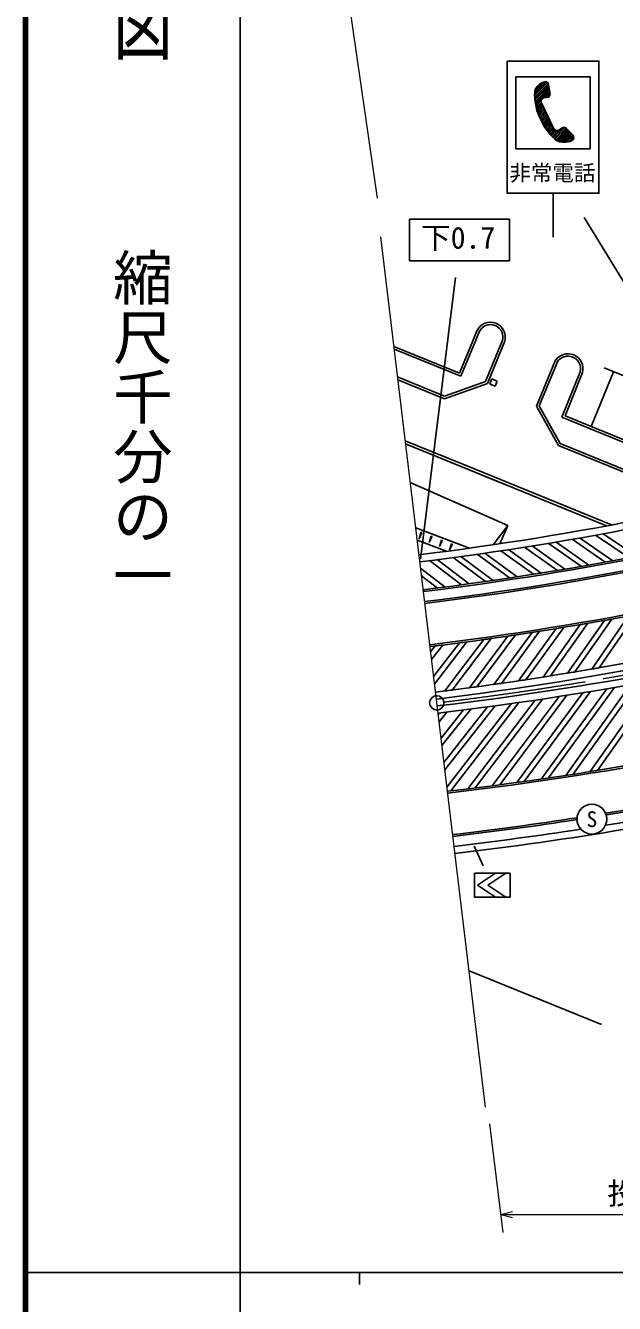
# Model space of a CAD drawing. Units: millimetres, scale not verified. Extents: x 40000 to 680000, y 20000 to 380000.
# Drawn here: x 40000 to 89392, y 202409 to 309649 of the extents above; entities that cross this region are included whole.
import ezdxf
from ezdxf.enums import TextEntityAlignment as Align

# ---------------------------------------------------------------- set-up
doc = ezdxf.new("R2010")
doc.units = ezdxf.units.MM
doc.header["$LTSCALE"] = 1000
doc.linetypes.add('CHAIN', pattern=[18.5, 12, -1.5, 3.5, -1.5])
for name, color, linetype, lineweight in [('M-BGD', 7, 'Continuous', 25), ('M-BMK', 2, 'CHAIN', 13), ('M-BMK-SRVR', 3, 'Continuous', 25), ('M-STR-HTXT', 7, 'Continuous', 13), ('M-STR-STR1', 1, 'Continuous', 25), ('M-STR-STRC', 7, 'Continuous', 25), ('M-STR-STRD', 171, 'Continuous', 25), ('M-TTL', 2, 'Continuous', 140), ('M-TTL-BAND', 7, 'Continuous', 25)]:
    doc.layers.add(name, color=color, linetype=linetype, lineweight=lineweight)
doc.styles.add('@ＭＳ ゴシック', font='')
doc.styles.add('ＭＳ ゴシック', font='')
doc.styles.get('@ＭＳ ゴシック').set_extended_font_data('@MS Gothic')
doc.styles.get('ＭＳ ゴシック').set_extended_font_data('MS Gothic')

msp = doc.modelspace()

# ---------------------------------------------------------------- hatches: boundary and pattern name
at = {"layer": 'M-STR-STRC'}
h = msp.add_hatch(dxfattribs=at)
h.set_pattern_fill('USER', color=256, style=0, pattern_type=2)
h.set_pattern_definition([(45, (84052, 300460), (-141.421, 141.421), []), (45, (84052, 300601), (-141.421, 141.421), [])])
h.paths.add_polyline_path([(84052, 300460), (84462, 300050), (84798, 299888), (85046, 299851), (85332, 299851), (85667, 299913), (85953, 300087), (85978, 300211), (85928, 300447), (85307, 301056), (85158, 301118), (85021, 301068), (84686, 300845), (84475, 300845), (84313, 300982), (83257, 303218), (83282, 303466), (83469, 303578), (83891, 303652), (83990, 303851), (83829, 304832), (83630, 304957), (83369, 304857), (83133, 304745), (82922, 304547), (82748, 304286), (82686, 303863), (82736, 303242), (82872, 302509), (83158, 301851), (83556, 301106)])

# ---------------------------------------------------------------- linework, layer by layer
at = {"layer": 'M-BGD'}
for p, q in [((77520, 283199), (76390, 280478)), ((77756, 283244), (76498, 280217)), ((77862, 284021), (77520, 283199)), ((78044, 283938), (77756, 283244)), ((78585, 279781), (79986, 283171)), ((76390, 280478), (70894, 282720)), ((70921, 282493), (76498, 280217)), ((80173, 283101), (78737, 279623)), ((84425, 281514), (82843, 277717)), ((84604, 281423), (83066, 277730)), ((75152, 278547), (71202, 280158)), ((75147, 278332), (71230, 279931)), ((79111, 279994), (78938, 279546)), ((79559, 279820), (79111, 279994)), ((84994, 276791), (86526, 280602)), ((85254, 276901), (86717, 280540)), ((89328, 280597), (87450, 276003)), ((109461, 272364), (88530, 280924)), ((75147, 278332), (78737, 279623)), ((75152, 278547), (78585, 279781)), ((78938, 279546), (79385, 279373)), ((79385, 279373), (79559, 279820)), ((82843, 277717), (84691, 274416)), ((83066, 277730), (84831, 274574)), ((101020, 270237), (84994, 276791)), ((85254, 276901), (101356, 270316)), ((77856, 272352), (71846, 274807)), ((88738, 267661), (71877, 274548)), ((80277, 271117), (71877, 274548)), ((84831, 274574), (97451, 269426)), ((84691, 274416), (97107, 269350)), ((89154, 267739), (77856, 272352)), ((80441, 271296), (77856, 272352)), ((80439, 267695), (72268, 271298)), ((78099, 268727), (72268, 271298)), ((72726, 267490), (77243, 265793)), ((72726, 267490), (75889, 266302)), ((73000, 266579), (73167, 267129)), ((73000, 266579), (73200, 267116)), ((73000, 266579), (73234, 267103)), ((73167, 267129), (73234, 267103)), ((79230, 266079), (80439, 267695)), ((80439, 267695), (79784, 266162)), ((75292, 265528), (72851, 266450)), ((75211, 265558), (72851, 266450)), ((73865, 266255), (74030, 266797)), ((73865, 266255), (74063, 266784)), ((73865, 266255), (74096, 266771)), ((74030, 266797), (74096, 266771)), ((74723, 265935), (74885, 266468)), ((74723, 265935), (74917, 266456)), ((74723, 265935), (74950, 266443)), ((74885, 266468), (74950, 266443)), ((75572, 265617), (75732, 266143)), ((75572, 265617), (75764, 266131)), ((75572, 265617), (75796, 266118)), ((75732, 266143), (75796, 266118)), ((82495, 265984), (85241, 264031)), ((83848, 266205), (86617, 264266)), ((84483, 266310), (87245, 264376)), ((85835, 266541), (88619, 264622)), ((86468, 266651), (89247, 264737)), ((87818, 266892), (90619, 264993)), ((88451, 267007), (91246, 265113)), ((75879, 265010), (78581, 262994)), ((76516, 265096), (79213, 263085)), ((77875, 265286), (80594, 263289)), ((78511, 265377), (81224, 263385)), ((79868, 265577), (82604, 263600)), ((80504, 265673), (83234, 263700)), ((81859, 265883), (84612, 263926)), ((73133, 264107), (75182, 262530)), ((73881, 264748), (76566, 262713)), ((74519, 264830), (77198, 262800)), ((73209, 263480), (74549, 262448)), ((88550, 259733), (85456, 255298)), ((89176, 259845), (86075, 255400)), ((90567, 260100), (87506, 255642)), ((91193, 260217), (88125, 255749)), ((81084, 258509), (77851, 254158)), ((82482, 258722), (79289, 254357)), ((83110, 258820), (79911, 254446)), ((84507, 259044), (81347, 254656)), ((85135, 259147), (81968, 254749)), ((86530, 259381), (83402, 254969)), ((87157, 259488), (84023, 255067)), ((74359, 257586), (73977, 257095)), ((74990, 257665), (74053, 256461)), ((76393, 257847), (74226, 255021)), ((77023, 257931), (74303, 254382)), ((78424, 258124), (75167, 253807)), ((79055, 258213), (75790, 253886)), ((80454, 258415), (77229, 254075)), ((90750, 254340), (85304, 246723)), ((91383, 254453), (85924, 246818)), ((92743, 254701), (87351, 247043)), ((93376, 254818), (87971, 247143)), ((83388, 253135), (77716, 245668)), ((84755, 253344), (79149, 245851)), ((85390, 253443), (79771, 245933)), ((86755, 253661), (81202, 246127)), ((87390, 253765), (81824, 246214)), ((88754, 253993), (83254, 246418)), ((89388, 254102), (83875, 246508)), ((75359, 252049), (74685, 251212)), ((76731, 252218), (74849, 249848)), ((77369, 252299), (74924, 249220)), ((78740, 252478), (75093, 247817)), ((79378, 252563), (75169, 247185)), ((80747, 252752), (75343, 245743)), ((81384, 252842), (75660, 245418)), ((82752, 253040), (77093, 245591)), ((74721, 251973), (74610, 251835)), ((77199, 230311), (88318, 225827))]:
    msp.add_line(p, q, dxfattribs=at)
for centre, radius, start, end in [((78997, 283508), 1245, 340.90457, 155.67637), ((78997, 283508), 1045, 340.90467, 155.67607), ((85497, 280853), 1259, 345.59357, 148.29947), ((85497, 280853), 1059, 345.59347, 148.29967), ((40491, 528267), 265634, 277.04462, 285.65126), ((40313, 530621), 270350, 277.01924, 285.55459), ((40313, 530621), 270500, 277.01916, 285.55459), ((40313, 530621), 271350, 277.01866, 285.55459), ((40313, 530621), 271500, 277.01857, 285.55459), ((40313, 530621), 275000, 277.01655, 285.55459), ((40313, 530621), 275150, 277.01647, 285.55459), ((40313, 530621), 275150, 280.09668, 280.2292), ((40313, 530621), 275150, 278.38865, 278.52117), ((40313, 530621), 275150, 278.81565, 278.94817), ((40313, 530621), 275150, 279.24266, 279.37518), ((40313, 530621), 275150, 279.66967, 279.80219), ((40313, 530621), 275150, 277.10762, 277.24014), ((40313, 530621), 275150, 277.53463, 277.66715), ((40313, 530621), 275150, 277.96164, 278.09416), ((40313, 530621), 279000, 279.31139, 279.44032), ((40313, 530621), 279000, 279.7384, 279.86733), ((40313, 530621), 279000, 278.03037, 278.1593), ((40313, 530621), 279000, 278.45738, 278.58631), ((40313, 530621), 279000, 278.88439, 279.01331), ((40313, 530621), 279000, 277.17635, 277.30528), ((42018, 530280), 286842, 276.68027, 285.2861), ((42018, 530280), 286992, 276.68036, 285.2861), ((40313, 530621), 279000, 277.60336, 277.73229), ((42002, 530275), 290500, 279.2406, 282.21973), ((42002, 530275), 290650, 279.24617, 282.21036), ((42018, 530287), 291500, 279.20448, 282.22371), ((42002, 530275), 290500, 276.68565, 278.76302), ((42002, 530275), 290650, 276.68574, 278.75745), ((42018, 530287), 291500, 276.6829, 278.79228)]:
    msp.add_arc(centre, radius, start, end, dxfattribs=at)
at = {"layer": 'M-BMK'}
msp.add_arc((41048, 530804), 280000, 276.98275, 285.42959, dxfattribs=at)
at = {"layer": 'M-BMK-SRVR'}
msp.add_circle((74492, 252809), 600, dxfattribs=at)
at = {"layer": 'M-STR-HTXT'}
for p, q in [((69520, 295154), (66759, 314287)), ((78574, 218884), (69788, 291914)), ((78903, 217468), (80041, 208361)), ((79851, 209885), (80851, 210135)), ((79851, 209885), (122726, 209885)), ((79851, 209885), (80851, 209635))]:
    msp.add_line(p, q, dxfattribs=at)
at = {"layer": 'M-STR-STR1'}
for centre, radius, start, end in [((40491, 528267), 265034, 277.04504, 285.65141), ((42018, 530287), 292100, 276.68326, 282.34394)]:
    msp.add_arc(centre, radius, start, end, dxfattribs=at)
at = {"layer": 'M-STR-STRC'}
for p, q in [((82922, 304547), (83133, 304745)), ((83133, 304745), (83369, 304857)), ((83369, 304857), (83630, 304957)), ((83630, 304957), (83829, 304832)), ((83829, 304832), (83990, 303851)), ((82686, 303863), (82748, 304286)), ((82736, 303242), (82686, 303863)), ((82748, 304286), (82922, 304547)), ((83469, 303578), (83282, 303466)), ((83891, 303652), (83469, 303578)), ((83990, 303851), (83891, 303652)), ((82872, 302509), (82736, 303242)), ((83158, 301851), (82872, 302509)), ((83282, 303466), (83257, 303218)), ((83257, 303218), (84313, 300982)), ((83556, 301106), (83158, 301851)), ((84052, 300460), (83556, 301106)), ((84462, 300050), (84052, 300460)), ((84313, 300982), (84475, 300845)), ((84475, 300845), (84686, 300845)), ((84686, 300845), (85021, 301068)), ((85021, 301068), (85158, 301118)), ((85158, 301118), (85307, 301056)), ((85307, 301056), (85928, 300447)), ((85928, 300447), (85978, 300211)), ((84798, 299888), (84462, 300050)), ((85046, 299851), (84798, 299888)), ((85332, 299851), (85046, 299851)), ((85667, 299913), (85332, 299851)), ((85953, 300087), (85667, 299913)), ((85978, 300211), (85953, 300087)), ((84240, 295578), (84240, 291882)), ((72191, 293411), (80591, 293411)), ((72191, 289911), (72191, 293411)), ((80591, 293411), (80591, 289911)), ((101052, 270300), (86863, 293551)), ((80591, 289911), (72191, 289911)), ((76063, 288512), (73132, 264876)), ((77614, 240796), (78385, 239128)), ((80644, 238513), (77644, 238513)), ((77644, 238513), (77644, 236513)), ((79412, 238513), (77912, 237513)), ((80274, 238513), (78774, 237513)), ((80644, 238513), (80644, 236513)), ((77912, 237513), (79412, 236513)), ((78774, 237513), (80274, 236513)), ((77644, 236513), (80644, 236513))]:
    msp.add_line(p, q, dxfattribs=at)
for points in [[(80388, 306663), (88092, 306663), (88092, 295578), (80388, 295578)], [(81120, 305339), (87360, 305339), (87360, 299308), (81120, 299308)]]:
    msp.add_lwpolyline(points, close=True, dxfattribs=at)
msp.add_circle((87504, 243049), 1250, dxfattribs=at)
at = {"layer": 'M-STR-STRD'}
for centre, radius, start, end in [((40329, 530633), 279000, 277.0108, 285.54951), ((40329, 530633), 279600, 277.01047, 285.54951), ((41816, 530284), 279650, 276.71653, 285.32145)]:
    msp.add_arc(centre, radius, start, end, dxfattribs=at)
at = {"layer": 'M-STR-STRD', "color": 5}
msp.add_arc((41816, 530277), 280242, 276.71708, 285.32486, dxfattribs=at)
at = {"layer": 'M-TTL'}
msp.add_line((40000, 380000), (40000, 20000), dxfattribs=at)
at = {"layer": 'M-TTL-BAND'}
for p, q in [((58000, 370000), (58000, 20000)), ((40000, 205000), (579000, 205000)), ((68000, 205000), (68000, 204000))]:
    msp.add_line(p, q, dxfattribs=at)

# ---------------------------------------------------------------- texts
at = {"layer": 'M-STR-HTXT', "style": 'ＭＳ ゴシック'}
msp.add_text('投棄物防止柵\u3000L=46.5', height=1833, dxfattribs=at).set_placement((101289, 210185), align=Align.BOTTOM_CENTER)
at = {"layer": 'M-STR-STRC', "style": 'ＭＳ ゴシック'}
for s, p in [('非常電話', (84187, 297286)), ('S', (87504, 243049))]:
    msp.add_text(s, height=1320, dxfattribs=at).set_placement(p, align=Align.MIDDLE_CENTER)
msp.add_text('下0.7', height=1833, dxfattribs=at).set_placement((76278, 290375), align=Align.BOTTOM_CENTER)
at = {"layer": 'M-TTL-BAND', "style": '@ＭＳ ゴシック', "width": 1.4}
msp.add_text('平  面  図', height=3666, rotation=270, dxfattribs=at).set_placement((49777, 306475), align=Align.MIDDLE_RIGHT)
at = {"layer": 'M-TTL-BAND', "style": '@ＭＳ ゴシック'}
msp.add_text('縮尺千分の一', height=3666, rotation=270, dxfattribs=at).set_placement((49777, 261030), align=Align.MIDDLE_RIGHT)

doc.saveas('drawing.dxf')
